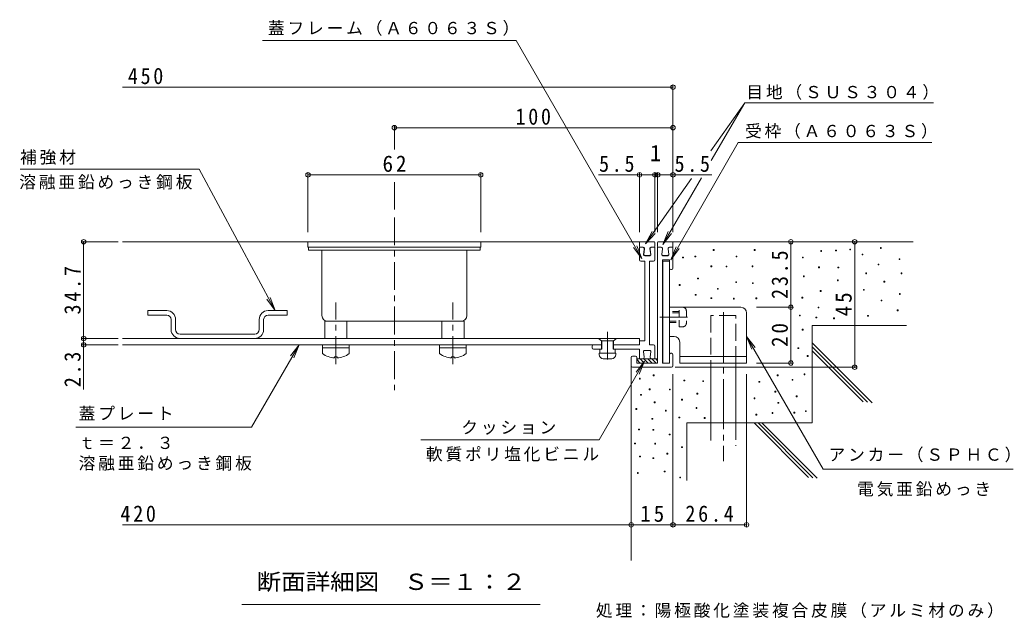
# Model space of a CAD drawing. Units: millimetres, scale not verified. Extents: x -369 to 362, y -356 to 203.
# Drawn here: x 5.1 to 361.6, y -11.2 to 203.3 of the extents above; entities that cross this region are included whole.
import ezdxf
from ezdxf.enums import TextEntityAlignment as Align

# ---------------------------------------------------------------- set-up
doc = ezdxf.new("R2010")
doc.units = ezdxf.units.MM
doc.header["$LTSCALE"] = 2
doc.header["$PDMODE"] = 32
doc.header["$PDSIZE"] = 1.6
for name, pattern in [('CHAIN1', [8, 5, -1, 1, -1]), ('CHAIN2', [12, 9, -1, 1, -1]), ('DASHED1', [1.8, 1.2, -0.6]), ('DASHED3', [4, 3, -1])]:
    doc.linetypes.add(name, pattern=pattern)
for name, color, linetype, lineweight in [('D-0', 7, 'Continuous', 9), ('D-1', 2, 'Continuous', 9), ('D-2', 3, 'Continuous', 9), ('D-4', 7, 'Continuous', 9), ('D-5', 7, 'Continuous', 9), ('D-6', 6, 'Continuous', 5)]:
    doc.layers.add(name, color=color, linetype=linetype, lineweight=lineweight)
doc.styles.add('ＭＳ ゴシック', font='')
doc.styles.get('ＭＳ ゴシック').set_extended_font_data('MS Gothic')

msp = doc.modelspace()

# ---------------------------------------------------------------- linework, layer by layer
at = {"layer": 'D-0'}
for points in [[(313.956, 121.367), (313.956, 121.667), (314.256, 121.667), (314.256, 121.367)], [(242.95, 117.947), (242.95, 118.247), (243.25, 118.247), (243.25, 117.947)], [(247.396, 118.303), (247.396, 118.603), (247.696, 118.603), (247.696, 118.303)], [(253.97, 120.666), (253.97, 120.966), (254.27, 120.966), (254.27, 120.666)], [(262.13, 118.303), (262.13, 118.603), (262.429, 118.603), (262.429, 118.303)], [(268.703, 120.666), (268.703, 120.966), (269.003, 120.966), (269.003, 120.666)], [(285.984, 117.952), (285.984, 118.252), (286.284, 118.252), (286.284, 117.952)], [(292.557, 120.315), (292.557, 120.615), (292.857, 120.615), (292.857, 120.315)], [(297.85, 120.49), (297.85, 120.791), (298.15, 120.791), (298.15, 120.49)], [(302.936, 120.841), (302.936, 121.141), (303.236, 121.141), (303.236, 120.841)], [(307.382, 119.004), (307.382, 119.304), (307.682, 119.304), (307.682, 119.004)], [(253.151, 114.771), (253.151, 115.071), (253.451, 115.071), (253.451, 114.771)], [(258.561, 114.702), (258.561, 115.002), (258.861, 115.002), (258.861, 114.702)], [(267.885, 114.771), (267.885, 115.071), (268.184, 115.071), (268.184, 114.771)], [(291.739, 114.42), (291.739, 114.72), (292.039, 114.72), (292.039, 114.42)], [(298.727, 114.352), (298.727, 114.652), (299.027, 114.652), (299.027, 114.352)], [(313.137, 115.473), (313.137, 115.773), (313.437, 115.773), (313.437, 115.473)], [(320.651, 117.333), (320.651, 117.633), (320.951, 117.633), (320.951, 117.333)], [(248.313, 110.449), (248.313, 110.749), (248.613, 110.749), (248.613, 110.449)], [(286.332, 111.194), (286.332, 111.494), (286.632, 111.494), (286.632, 111.194)], [(308.694, 112.247), (308.694, 112.547), (308.994, 112.547), (308.994, 112.247)], [(321.353, 112.247), (321.353, 112.547), (321.653, 112.547), (321.653, 112.247)], [(241.74, 108.086), (241.74, 108.386), (242.04, 108.386), (242.04, 108.086)], [(255.464, 106.726), (255.464, 107.026), (255.764, 107.026), (255.764, 106.726)], [(262.038, 109.089), (262.038, 109.39), (262.338, 109.39), (262.338, 109.089)], [(268.032, 108.739), (268.032, 109.039), (268.332, 109.039), (268.332, 108.739)], [(298.551, 109.791), (298.551, 110.091), (298.851, 110.091), (298.851, 109.791)], [(315.214, 109.265), (315.214, 109.565), (315.514, 109.565), (315.514, 109.265)], [(247.495, 104.554), (247.495, 104.854), (247.795, 104.854), (247.795, 104.554)], [(253.123, 103.389), (253.123, 103.689), (253.423, 103.689), (253.423, 103.389)], [(261.219, 103.195), (261.219, 103.495), (261.519, 103.495), (261.519, 103.195)], [(269.26, 103.302), (269.26, 103.602), (269.56, 103.602), (269.56, 103.302)], [(285.808, 103.569), (285.808, 103.869), (286.108, 103.869), (286.108, 103.569)], [(292.382, 105.932), (292.382, 106.232), (292.682, 106.232), (292.682, 105.932)], [(307.875, 106.352), (307.875, 106.652), (308.175, 106.652), (308.175, 106.352)], [(320.796, 104.88), (320.796, 105.18), (321.096, 105.18), (321.096, 104.88)], [(291.563, 100.038), (291.563, 100.338), (291.863, 100.338), (291.863, 100.038)], [(314.223, 102.517), (314.223, 102.817), (314.522, 102.817), (314.522, 102.517)], [(284.87, 97.163), (284.87, 97.463), (285.17, 97.463), (285.17, 97.163)], [(290.834, 96.461), (290.834, 96.761), (291.134, 96.761), (291.134, 96.461)], [(297.148, 96.11), (297.148, 96.41), (297.448, 96.41), (297.448, 96.11)], [(309.367, 97.046), (309.367, 97.346), (309.667, 97.346), (309.667, 97.046)], [(319.978, 98.985), (319.978, 99.285), (320.278, 99.285), (320.278, 98.985)], [(285.923, 92.076), (285.923, 92.376), (286.223, 92.376), (286.223, 92.076)], [(284.344, 85.411), (284.344, 85.711), (284.644, 85.711), (284.644, 85.411)], [(287.677, 82.605), (287.677, 82.905), (287.976, 82.905), (287.976, 82.605)], [(232.438, 75.678), (232.438, 75.978), (232.738, 75.978), (232.738, 75.678)], [(276.903, 75.72), (276.903, 76.02), (277.203, 76.02), (277.203, 75.72)], [(286.536, 76.071), (286.536, 76.371), (286.836, 76.371), (286.836, 76.071)], [(227.453, 74.514), (227.453, 74.814), (227.753, 74.814), (227.753, 74.514)], [(243.442, 73.862), (243.442, 74.162), (243.742, 74.162), (243.742, 73.862)], [(250.196, 73.578), (250.196, 73.879), (250.496, 73.879), (250.496, 73.578)], [(270.329, 73.357), (270.329, 73.657), (270.629, 73.657), (270.629, 73.357)], [(282.283, 74.098), (282.283, 74.398), (282.583, 74.398), (282.583, 74.098)], [(227.866, 68.704), (227.866, 69.004), (228.166, 69.004), (228.166, 68.704)], [(230.984, 70.672), (230.984, 70.972), (231.284, 70.972), (231.284, 70.672)], [(238.202, 70.587), (238.202, 70.887), (238.502, 70.887), (238.502, 70.587)], [(248.124, 69.143), (248.124, 69.443), (248.424, 69.443), (248.424, 69.143)], [(276.084, 69.826), (276.084, 70.126), (276.384, 70.126), (276.384, 69.826)], [(283.743, 68.178), (283.743, 68.478), (284.043, 68.478), (284.043, 68.178)], [(232.799, 66.002), (232.799, 66.302), (233.099, 66.302), (233.099, 66.002)], [(242.623, 66.985), (242.623, 67.285), (242.923, 67.285), (242.923, 66.985)], [(247.779, 63.99), (247.779, 64.29), (248.079, 64.29), (248.079, 63.99)], [(268.602, 67.433), (268.602, 67.733), (268.902, 67.733), (268.902, 67.433)], [(277.17, 65.815), (277.17, 66.115), (277.47, 66.115), (277.47, 65.815)], [(226.225, 63.639), (226.225, 63.939), (226.525, 63.939), (226.525, 63.639)], [(236.811, 63.004), (236.811, 63.304), (237.111, 63.304), (237.111, 63.004)], [(241.64, 60.599), (241.64, 60.899), (241.94, 60.899), (241.94, 60.599)], [(250.755, 60.373), (250.755, 60.673), (251.055, 60.673), (251.055, 60.373)], [(269.265, 61.567), (269.265, 61.867), (269.565, 61.867), (269.565, 61.567)], [(275.092, 62.171), (275.092, 62.471), (275.392, 62.471), (275.392, 62.171)], [(282.925, 62.283), (282.925, 62.584), (283.225, 62.584), (283.225, 62.283)], [(287.019, 62.872), (287.019, 63.173), (287.319, 63.173), (287.319, 62.872)], [(231.98, 60.108), (231.98, 60.408), (232.28, 60.408), (232.28, 60.108)], [(227.176, 56.267), (227.176, 56.567), (227.476, 56.567), (227.476, 56.267)], [(232.339, 56.163), (232.339, 56.464), (232.639, 56.464), (232.639, 56.163)], [(238.18, 54.451), (238.18, 54.751), (238.48, 54.751), (238.48, 54.451)], [(225.722, 51.261), (225.722, 51.561), (226.022, 51.561), (226.022, 51.261)], [(232.94, 51.176), (232.94, 51.476), (233.24, 51.476), (233.24, 51.176)], [(242.625, 49.958), (242.625, 50.258), (242.925, 50.258), (242.925, 49.958)], [(227.537, 46.592), (227.537, 46.892), (227.837, 46.892), (227.837, 46.592)], [(237.361, 47.574), (237.361, 47.874), (237.661, 47.874), (237.661, 47.574)], [(232.339, 45.99), (232.339, 46.291), (232.639, 46.291), (232.639, 45.99)], [(226.718, 40.697), (226.718, 40.997), (227.018, 40.997), (227.018, 40.697)], [(236.379, 41.188), (236.379, 41.488), (236.679, 41.488), (236.679, 41.188)], [(241.923, 39.084), (241.923, 39.384), (242.223, 39.384), (242.223, 39.084)]]:
    msp.add_lwpolyline(points, close=True, dxfattribs=at)
at = {"layer": 'D-1'}
for p, q in [((234.011, 123.459), (234.011, 122.059)), ((234.011, 121.759), (234.011, 80.259)), ((235.287, 121.759), (234.011, 121.759)), ((239.211, 123.759), (234.311, 123.759)), ((239.511, 121.759), (238.234, 121.759)), ((239.511, 123.459), (239.511, 122.059)), ((239.511, 114.259), (239.511, 121.759)), ((235.471, 119.212), (235.72, 121.08)), ((235.782, 121.191), (235.508, 119.2)), ((235.805, 118.859), (237.716, 118.859)), ((235.867, 118.759), (237.654, 118.759)), ((237.739, 121.191), (238.014, 119.2)), ((238.05, 119.212), (237.801, 121.08)), ((238.211, 117.259), (235.711, 117.259)), ((235.711, 117.259), (235.711, 80.259)), ((238.211, 116.759), (235.911, 116.759)), ((235.911, 116.759), (235.911, 80.259)), ((238.211, 80.259), (238.211, 117.259)), ((238.711, 113.759), (239.01, 113.759)), ((263.911, 100.259), (238.211, 100.259)), ((235.711, 98.259), (235.911, 98.459)), ((235.911, 98.259), (235.711, 98.259)), ((265.911, 98.259), (265.911, 80.259)), ((235.711, 95.259), (235.911, 95.259)), ((235.711, 95.259), (235.911, 95.059)), ((239.911, 89.759), (238.211, 89.759)), ((241.911, 87.759), (241.911, 80.259)), ((224.511, 79.259), (224.511, 82.259)), ((225.011, 82.759), (226.01, 82.759)), ((226.51, 82.259), (226.51, 80.259)), ((238.711, 83.759), (239.01, 83.759)), ((239.511, 79.259), (239.511, 83.259)), ((241.911, 82.559), (265.911, 82.559)), ((225.011, 78.759), (239.01, 78.759)), ((234.011, 81.759), (226.51, 81.759)), ((227.768, 80.259), (226.51, 81.517)), ((234.011, 80.259), (226.51, 80.259)), ((229.182, 80.259), (227.682, 81.759)), ((230.596, 80.259), (229.097, 81.759)), ((232.011, 80.259), (230.511, 81.759)), ((233.425, 80.259), (231.925, 81.759)), ((234.011, 81.088), (233.339, 81.759)), ((238.211, 80.259), (235.711, 80.259)), ((241.911, 80.259), (265.911, 80.259))]:
    msp.add_line(p, q, dxfattribs=at)
at = {"layer": 'D-1', "linetype": 'DASHED1'}
for p, q in [((241.711, 93.259), (241.711, 100.259)), ((241.711, 98.759), (238.211, 98.759)), ((241.711, 98.259), (238.211, 98.259)), ((244.31, 98.959), (244.31, 94.559)), ((238.211, 95.259), (241.711, 95.259)), ((238.211, 94.759), (241.711, 94.759)), ((243.01, 93.259), (241.711, 93.259))]:
    msp.add_line(p, q, dxfattribs=at)
at = {"layer": 'D-1', "linetype": 'CHAIN1'}
msp.add_line((234.765, 96.759), (245.172, 96.759), dxfattribs=at)
at = {"layer": 'D-1'}
for centre, radius, start, end in [((234.311, 123.459), 0.3, 90, 180), ((234.311, 122.059), 0.3, 180, 270), ((235.125, 121.159), 0.6, 352.40598, 90), ((235.287, 121.259), 0.5, 352.14566, 90), ((238.234, 121.259), 0.5, 90, 187.85434), ((238.396, 121.159), 0.6, 90, 187.5941), ((239.211, 123.459), 0.3, 0, 90), ((239.211, 122.059), 0.3, 270, 0), ((235.867, 119.159), 0.4, 172.40535, 270), ((235.805, 119.159), 0.3, 172.14566, 270), ((237.654, 119.159), 0.4, 270, 7.59465), ((237.716, 119.159), 0.3, 270, 7.85434), ((238.711, 114.259), 0.5, 180, 270), ((239.01, 114.259), 0.5, 270, 0), ((263.911, 98.259), 2, 0, 90), ((239.911, 87.759), 2, 0, 90), ((225.011, 82.259), 0.5, 90, 180), ((226.01, 82.259), 0.5, 0, 90), ((238.711, 83.259), 0.5, 90, 180), ((239.01, 83.259), 0.5, 0, 90), ((225.011, 79.259), 0.5, 180, 270), ((239.01, 79.259), 0.5, 270, 0)]:
    msp.add_arc(centre, radius, start, end, dxfattribs=at)
at = {"layer": 'D-1', "linetype": 'DASHED1'}
for centre, start, end in [((243.01, 98.959), 1.34737, 90.00069), ((243.01, 94.559), 269.99731, 0.00806)]:
    msp.add_arc(centre, 1.3, start, end, dxfattribs=at)
at = {"layer": 'D-2', "linetype": 'CHAIN1'}
for p, q in [((139.511, 132.483), (139.511, 69.417)), ((118.511, 79.904), (118.511, 101.973)), ((160.511, 79.904), (160.511, 101.973)), ((216.011, 91.483), (216.011, 80.131))]:
    msp.add_line(p, q, dxfattribs=at)
at = {"layer": 'D-2'}
for p, q in [((41.974, 123.759), (232.711, 123.759)), ((108.511, 123.759), (108.511, 121.759)), ((108.511, 121.759), (170.511, 121.759)), ((170.311, 121.759), (170.311, 120.759)), ((170.511, 123.759), (170.511, 121.759)), ((227.511, 122.059), (227.511, 123.459)), ((228.787, 121.759), (227.511, 121.759)), ((227.511, 117.259), (227.511, 121.759)), ((233.011, 121.759), (231.734, 121.759)), ((233.011, 123.459), (233.011, 122.059)), ((233.011, 117.259), (233.011, 121.759)), ((113.511, 97.259), (113.511, 120.759)), ((165.511, 120.759), (165.511, 97.259)), ((228.971, 119.212), (229.22, 121.08)), ((229.282, 121.191), (229.008, 119.2)), ((229.305, 118.859), (231.216, 118.859)), ((229.368, 118.759), (231.154, 118.759)), ((231.239, 121.191), (231.514, 119.2)), ((231.55, 119.212), (231.301, 121.08)), ((228.011, 116.759), (229.41, 116.759)), ((231.111, 116.759), (231.111, 86.759)), ((232.511, 116.759), (231.111, 116.759)), ((51, 97.459), (51, 99.059)), ((57.8, 99.059), (51, 99.059)), ((57.8, 97.459), (51, 97.459)), ((94.2, 99.059), (101, 99.059)), ((94.2, 97.459), (101, 97.459)), ((101, 97.459), (101, 99.059)), ((59.4, 95.859), (59.4, 92.259)), ((61, 95.859), (61, 92.259)), ((91, 95.859), (91, 92.259)), ((92.6, 92.259), (92.6, 95.859)), ((114.51, 95.259), (164.511, 95.259)), ((114.511, 95.259), (114.511, 89.059)), ((122.511, 95.259), (122.511, 89.059)), ((156.511, 95.259), (156.511, 89.059)), ((164.511, 95.259), (164.511, 89.059)), ((62.6, 90.659), (89.4, 90.659)), ((41.974, 89.059), (227.511, 89.059)), ((41.974, 86.759), (214.011, 86.759)), ((113.761, 83.622), (113.761, 86.759)), ((113.761, 85.759), (123.261, 85.759)), ((123.261, 83.622), (123.261, 86.759)), ((155.761, 83.622), (155.761, 86.759)), ((165.261, 85.759), (155.761, 85.759)), ((165.261, 83.622), (165.261, 86.759)), ((210.511, 86.259), (210.511, 85.759)), ((213.911, 88.259), (212.761, 89.059)), ((213.911, 88.259), (213.911, 85.259)), ((218.111, 88.259), (213.911, 88.259)), ((214.011, 88.259), (214.011, 85.259)), ((218.011, 88.259), (218.011, 85.259)), ((227.511, 86.759), (218.011, 86.759)), ((219.261, 89.059), (218.111, 88.259)), ((218.111, 88.259), (218.111, 85.259)), ((227.511, 86.759), (227.511, 89.059)), ((232.511, 86.759), (231.111, 86.759)), ((233.011, 86.259), (233.011, 81.759)), ((118.015, 82.075), (118.015, 82.477)), ((119.006, 82.477), (118.015, 82.477)), ((119.006, 82.075), (119.006, 82.477)), ((160.015, 82.477), (161.006, 82.477)), ((160.015, 82.075), (160.015, 82.477)), ((161.006, 82.075), (161.006, 82.477)), ((214.011, 85.259), (211.011, 85.259)), ((213.011, 83.259), (213.011, 83.759)), ((213.311, 85.259), (213.311, 83.759)), ((227.511, 85.259), (218.011, 85.259)), ((218.711, 85.259), (218.711, 83.759)), ((227.511, 81.759), (227.511, 85.259)), ((228.971, 84.306), (229.22, 82.439)), ((229.368, 84.759), (231.154, 84.759)), ((231.55, 84.306), (231.301, 82.439)), ((214.511, 81.759), (217.511, 81.759)), ((228.625, 81.759), (227.511, 81.759)), ((231.896, 81.759), (233.011, 81.759))]:
    msp.add_line(p, q, dxfattribs=at)
for points in [[(108.711, 121.759), (108.711, 120.759), (170.311, 120.759)], [(229.41, 116.759), (229.41, 88.259), (227.511, 88.259)], [(219.011, 83.259), (219.011, 83.759), (213.011, 83.759)]]:
    msp.add_lwpolyline(points, dxfattribs=at)
for centre, radius, start, end in [((227.81, 123.459), 0.3, 90, 180), ((227.81, 122.059), 0.3, 180, 270), ((228.625, 121.159), 0.6, 352.40482, 90), ((228.787, 121.259), 0.5, 352.14566, 90), ((231.734, 121.259), 0.5, 90, 187.85434), ((231.896, 121.159), 0.6, 90, 187.59523), ((232.711, 123.459), 0.3, 0, 90), ((232.711, 122.059), 0.3, 270, 0), ((229.368, 119.159), 0.4, 172.40524, 270), ((229.305, 119.159), 0.3, 172.14566, 270), ((231.154, 119.159), 0.4, 270, 7.59465), ((231.216, 119.159), 0.3, 270, 7.85434), ((228.011, 117.259), 0.5, 180, 270), ((232.511, 117.259), 0.5, 270, 0), ((57.8, 95.859), 3.2, 0, 90), ((57.8, 95.859), 1.6, 0, 90), ((94.2, 95.859), 3.2, 90, 180), ((94.2, 95.859), 1.6, 90, 180), ((115.511, 97.259), 2, 180, 270), ((163.511, 97.259), 2, 270, 0), ((62.6, 92.259), 3.2, 180, 270), ((62.6, 92.259), 1.6, 180, 270), ((89.4, 92.259), 1.6, 270, 0), ((89.4, 92.259), 3.2, 270, 0), ((211.011, 86.259), 0.5, 90, 180), ((211.011, 85.759), 0.5, 180, 270), ((232.511, 86.259), 0.5, 0, 90), ((118.511, 90.059), 8, 233.5764, 266.44801), ((118.511, 90.059), 8, 273.55199, 306.4236), ((160.511, 90.059), 8, 233.5764, 266.44801), ((160.511, 90.059), 8, 273.55199, 306.4236), ((214.511, 83.259), 1.5, 180, 270), ((217.511, 83.259), 1.5, 270, 0), ((228.625, 82.359), 0.6, 270, 7.59518), ((229.368, 84.359), 0.4, 90, 187.593), ((231.154, 84.359), 0.4, 352.40712, 90), ((231.896, 82.359), 0.6, 172.40477, 270)]:
    msp.add_arc(centre, radius, start, end, dxfattribs=at)
at = {"layer": 'D-4'}
for p, q in [((41.974, 179.213), (239.511, 179.213)), ((239.511, 127.233), (239.511, 179.813)), ((139.511, 156.808), (139.511, 165.253)), ((139.511, 164.653), (239.511, 164.653)), ((108.511, 127.233), (108.511, 148.345)), ((108.511, 147.745), (170.511, 147.745)), ((170.511, 127.233), (170.511, 148.345)), ((212.819, 147.745), (253.454, 147.745)), ((227.511, 127.233), (227.511, 148.345)), ((233.011, 127.233), (233.011, 148.345)), ((234.011, 127.233), (234.011, 148.345)), ((139.511, 135.376), (139.511, 145.169)), ((40.428, 123.759), (27.39, 123.759)), ((27.99, 70.804), (27.99, 123.759)), ((281.826, 80.259), (281.826, 123.759)), ((304.728, 78.759), (304.728, 123.759)), ((269.546, 100.259), (282.426, 100.259)), ((40.428, 89.059), (27.39, 89.059)), ((40.428, 86.759), (27.39, 86.759)), ((240.339, 78.759), (305.328, 78.759)), ((269.546, 80.259), (282.426, 80.259)), ((239.511, 76.299), (239.511, 21.638)), ((265.911, 76.299), (265.911, 21.638)), ((41.974, 22.238), (265.911, 22.238)), ((191.827, -6.37), (84.81, -6.37))]:
    msp.add_line(p, q, dxfattribs=at)
for p in [(239.511, 179.213), (139.511, 164.653), (239.511, 164.653), (108.511, 147.745), (170.511, 147.745), (227.511, 147.745), (233.011, 147.745), (234.011, 147.745), (239.511, 147.745), (27.99, 123.759), (281.826, 123.759), (304.728, 123.759), (281.826, 100.259), (27.99, 89.059), (27.99, 86.759), (281.826, 80.259), (304.728, 78.759), (224.511, 22.238), (239.511, 22.238), (265.911, 22.238)]:
    msp.add_point(p, dxfattribs=at)
at = {"layer": 'D-5'}
for p, q in [((183.221, 195.962), (92.214, 195.962)), ((228.391, 117.724), (183.221, 195.962)), ((265.249, 173.58), (253.147, 156.362)), ((265.249, 173.58), (253.275, 152.841)), ((265.249, 173.58), (333.024, 173.58)), ((262.957, 159.324), (238.708, 117.325)), ((262.957, 159.324), (332.458, 159.324)), ((5.219, 149.785), (69.413, 149.785)), ((96.678, 99.059), (69.413, 149.785)), ((246.191, 146.464), (229.696, 122.994)), ((249.734, 146.707), (235.927, 122.793)), ((229.696, 122.994), (232.012, 127.425)), ((229.696, 122.994), (233.08, 126.675)), ((235.927, 122.793), (237.84, 127.412)), ((235.927, 122.793), (238.971, 126.76)), ((228.391, 117.724), (225.347, 121.691)), ((228.391, 117.724), (226.478, 122.343)), ((238.708, 117.325), (240.622, 121.944)), ((238.708, 117.325), (241.752, 121.291)), ((96.678, 99.059), (94.906, 103.735)), ((96.678, 99.059), (93.757, 103.117)), ((265.911, 89.798), (267.824, 85.179)), ((105.335, 86.749), (88.281, 57.211)), ((105.335, 86.749), (102.291, 82.783)), ((105.335, 86.749), (103.422, 82.13)), ((229.326, 80.939), (213.052, 52.751)), ((229.326, 80.939), (226.282, 76.973)), ((229.326, 80.939), (227.413, 76.32)), ((88.281, 57.211), (25.143, 57.211)), ((213.052, 52.751), (149.019, 52.751)), ((293.418, 42.154), (361.594, 42.154))]:
    msp.add_line(p, q, dxfattribs=at)
msp.add_lwpolyline([(293.418, 42.154), (265.911, 89.798), (268.954, 85.832)], dxfattribs=at)
at = {"layer": 'D-6'}
for p, q in [((239.211, 123.759), (325.717, 123.759)), ((289.511, 93.759), (323.271, 93.759)), ((289.511, 93.759), (289.511, 58.759)), ((289.511, 87.455), (310.943, 66.023)), ((289.511, 86.041), (309.377, 66.175)), ((289.511, 84.627), (307.811, 66.326)), ((224.511, 79.259), (224.511, 9.486)), ((253.098, 80.259), (253.098, 58.493)), ((262.098, 80.259), (262.098, 58.493)), ((244.511, 58.759), (244.511, 38.091)), ((244.511, 58.759), (289.511, 58.759)), ((268.617, 58.759), (288.156, 39.22)), ((270.031, 58.759), (289.722, 39.068)), ((271.445, 58.759), (291.288, 38.916))]:
    msp.add_line(p, q, dxfattribs=at)
at = {"layer": 'D-6', "linetype": 'DASHED3'}
for p, q in [((262.098, 97.259), (253.098, 97.259)), ((253.098, 97.259), (253.098, 80.259)), ((262.098, 80.259), (262.098, 97.259)), ((253.098, 58.493), (253.098, 50.512)), ((262.098, 58.759), (262.098, 50.512))]:
    msp.add_line(p, q, dxfattribs=at)
at = {"layer": 'D-6', "linetype": 'CHAIN2'}
msp.add_line((257.598, 98.507), (257.598, 45.012), dxfattribs=at)

# ---------------------------------------------------------------- texts
at = {"layer": 'D-4', "color": 2, "style": 'ＭＳ ゴシック'}
msp.add_text('1', height=5.865, dxfattribs=at).set_placement((231.246, 150.893), align=Align.BOTTOM_LEFT)
at = {"layer": 'D-4', "color": 2, "style": 'ＭＳ ゴシック', "width": 1.1}
msp.add_text('断面詳細図\u3000Ｓ＝１：２', height=5.865, dxfattribs=at).set_placement((90.065, -2.885), align=Align.BOTTOM_LEFT)
at = {"layer": 'D-4', "color": 2, "char_height": 5.865, "attachment_point": 7, "style": 'ＭＳ ゴシック'}
for s, insert in [('\\T1.27;\\W0.9;450', (43.872, 180.213)), ('\\T1.27;\\W0.9;100', (183.011, 165.653)), ('\\T1.27;\\W0.95;62', (135.261, 148.745)), ('\\T1.27;\\W0.9;5.5', (212.982, 148.745)), ('\\T1.27;\\W0.9;5.5', (240.072, 148.745)), ('\\T1.27;\\W0.9;420', (41.218, 23.238)), ('\\T1.27;\\W0.95;15', (227.761, 23.238)), ('\\T1.28;\\W0.9;26.4', (243.961, 23.238))]:
    msp.add_mtext(s, dxfattribs=dict(at, insert=insert))
at = {"layer": 'D-4', "color": 2, "char_height": 5.865, "attachment_point": 7, "rotation": 90, "style": 'ＭＳ ゴシック'}
for s, insert in [('\\T1.28;\\W0.9;23.5', (280.826, 103.259)), ('\\T1.28;\\W0.9;34.7', (26.99, 97.659)), ('\\T1.27;\\W0.95;45', (303.728, 97.009)), ('\\T1.27;\\W0.95;20', (280.826, 86.009)), ('\\T1.27;\\W0.9;2.3', (26.99, 71.606))]:
    msp.add_mtext(s, dxfattribs=dict(at, insert=insert))
at = {"layer": 'D-5', "char_height": 4.399, "attachment_point": 7, "style": 'ＭＳ ゴシック'}
for s, insert in [('\\T1.17;蓋フレーム（Ａ６０６３Ｓ）', (94.125, 197.613)), ('\\T1.17;目地（ＳＵＳ３０４）', (265.841, 174.649)), ('\\T1.17;受枠（Ａ６０６３Ｓ）', (265.35, 160.689)), ('\\T1.17;補強材', (5.174, 151.369)), ('\\T1.17;溶融亜鉛めっき鋼板', (4.876, 142.484)), ('\\T1.17;蓋プレート', (26.201, 59.717)), ('\\T1.17;クッション', (163.522, 54.522)), ('\\T1.17;ｔ＝２．３', (26.201, 49.359)), ('\\T1.17;軟質ポリ塩化ビニル', (150.835, 44.896)), ('\\T1.17;アンカー（ＳＰＨＣ）', (295.344, 44.638)), ('\\T1.17;溶融亜鉛めっき鋼板', (26.201, 41.655)), ('\\T1.17;電気亜鉛めっき', (305.586, 32.348)), ('\\T1.17;処理：陽極酸化塗装複合皮膜（アルミ材のみ）', (211.846, -11.227))]:
    msp.add_mtext(s, dxfattribs=dict(at, insert=insert))

doc.saveas('drawing.dxf')
